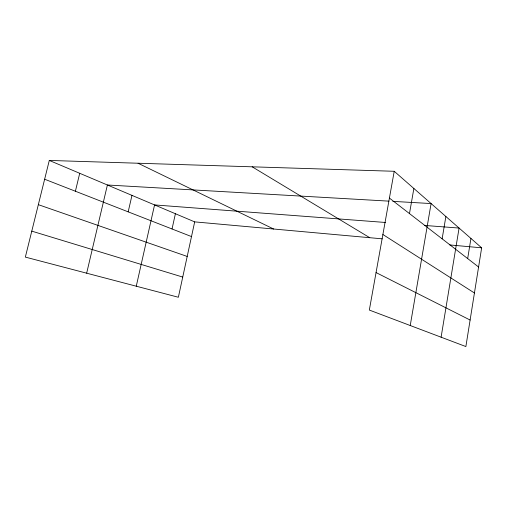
<?xml version="1.0" encoding="UTF-8"?>
<svg xmlns="http://www.w3.org/2000/svg" width="507" height="507" viewBox="0 0 507 507"><rect width="100%" height="100%" fill="white"/><g stroke="black" fill="none" stroke-linecap="round" stroke-linejoin="round"><path stroke-width="0.76" d="M394.224 171.284L481.65 247.822L465.876 346.56L369.33 310.062L394.224 171.284L49.293 160.44L25.35 257.1L178.369 297.254L194.682 221.876L49.293 160.44M467.676 258.576L470.94 238.442M441.103 337.193L459.082 228.061L424.695 225.45M442.136 238.829L445.875 216.502M410.233 325.526L431.089 203.56L392.83 201.361M409.479 213.586L413.87 188.484M172.038 228.974L175.397 213.732M136.269 286.208L154.559 204.923L385.459 222.472M128.182 211.85L131.972 195.379M86.665 273.184L107.395 184.998L388.926 201.14M75.397 191.234L79.719 173.299M194.682 221.876L382.202 238.829M449.766 244.938L481.65 247.822M31.783 231.135L182.735 277.069M38.342 204.663L187.197 256.441M44.641 179.225L191.5 236.579M138.062 163.235L273.634 229.018M376.055 272.57L470.116 320.037M252.188 166.816L369.755 237.707M382.886 234.5L474.432 292.989M389.414 198.079L478.583 267.005"/></g></svg>
